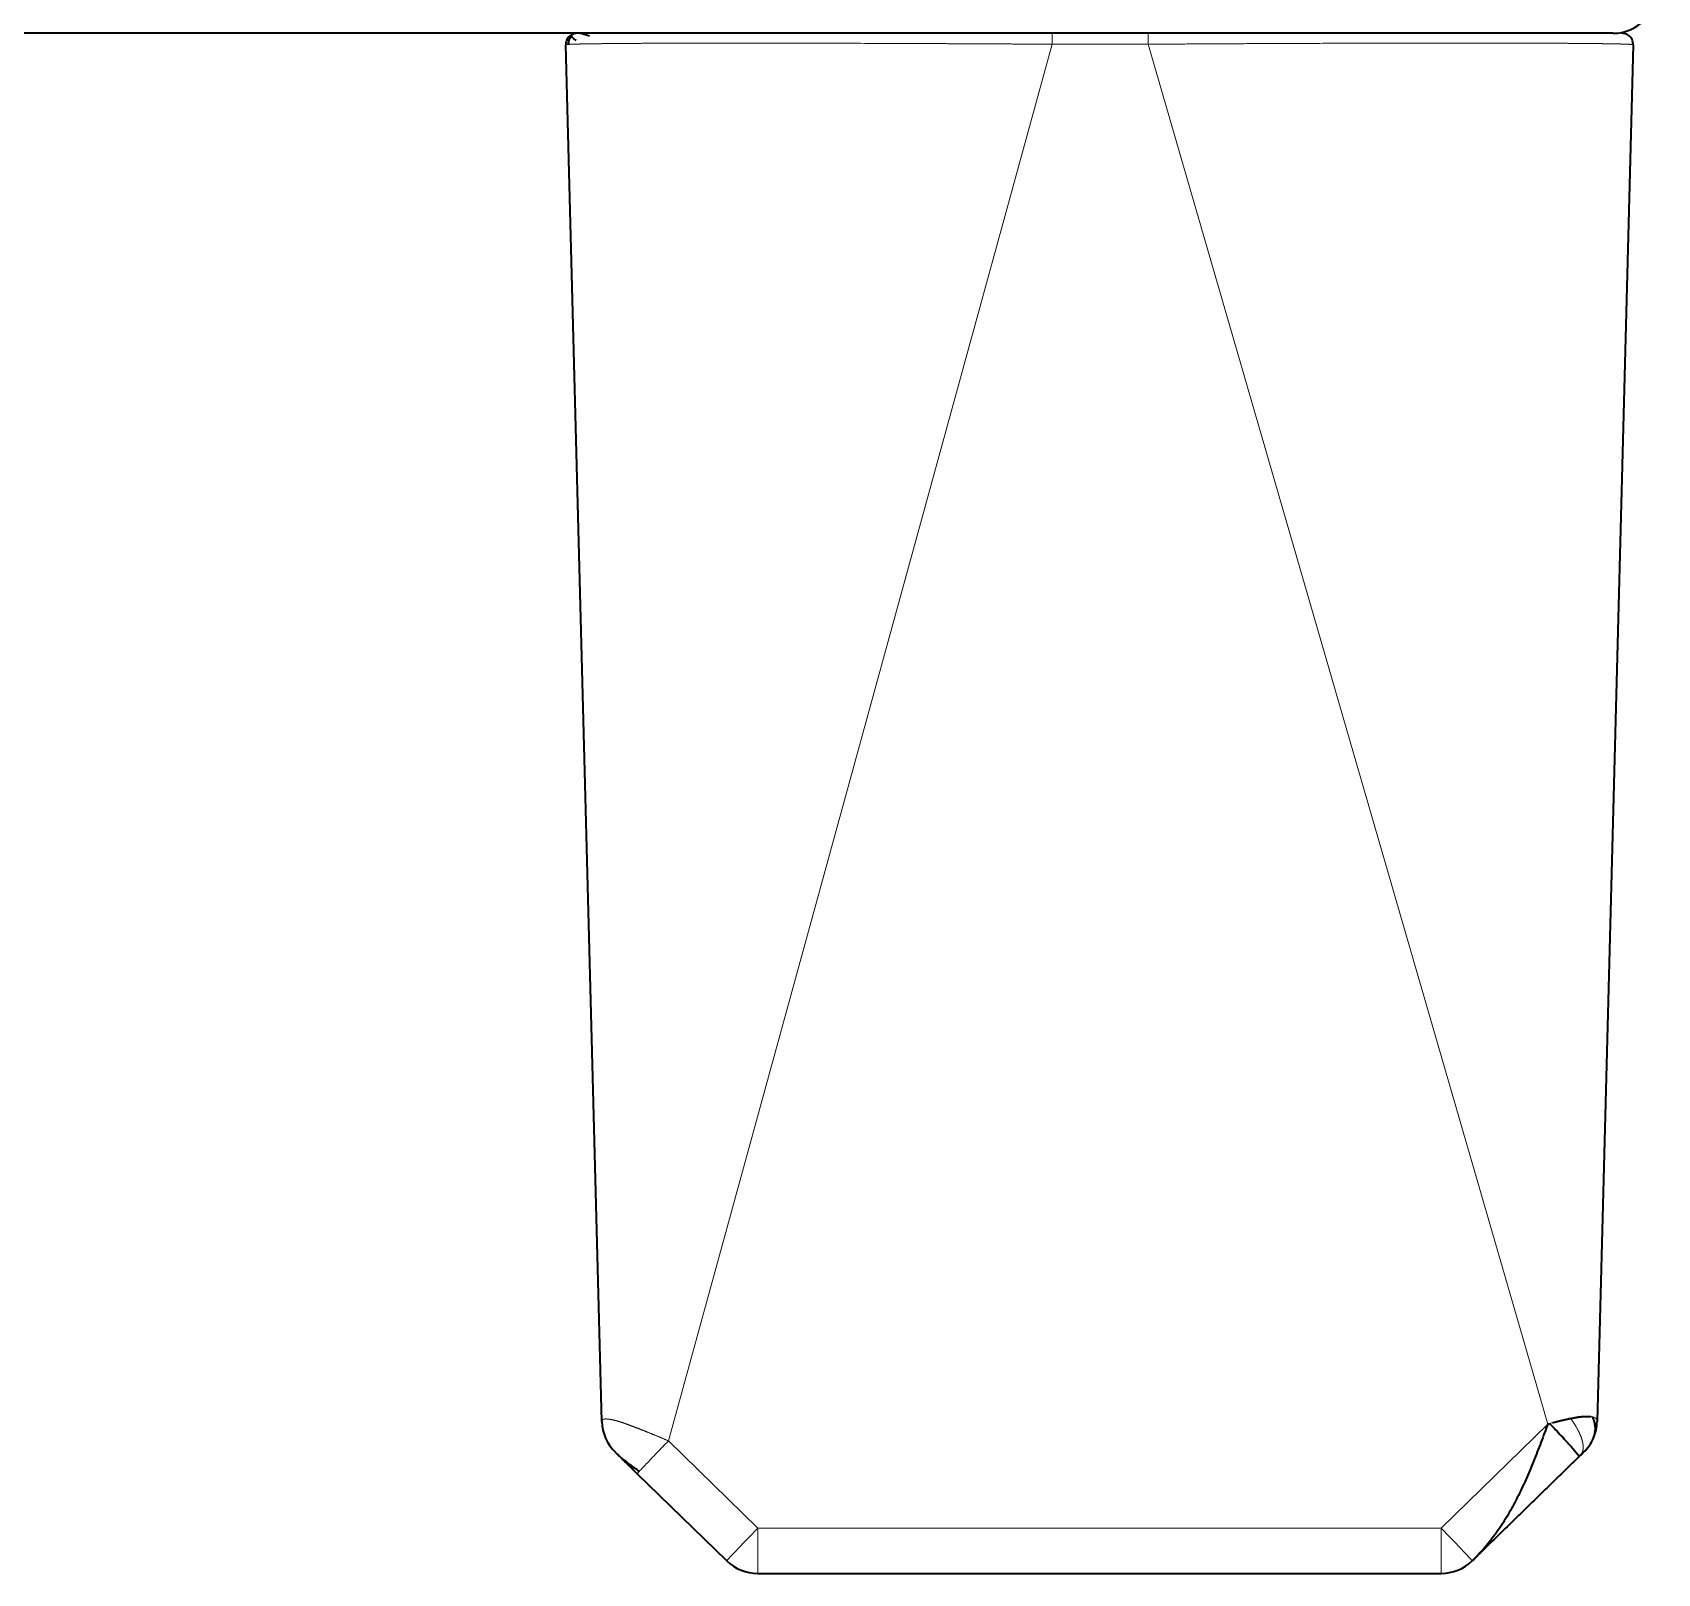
# Model space of a CAD drawing. Header units: inches. Extents: x -1096 to 3103, y -191 to 3207.
# Drawn here: x 1721.2 to 1794, y -190.7 to -121.6 of the extents above; entities that cross this region are included whole.
import ezdxf

# ---------------------------------------------------------------- set-up
doc = ezdxf.new("R2010")
doc.units = ezdxf.units.IN

msp = doc.modelspace()

# ---------------------------------------------------------------- linework, layer by layer
at = {"lineweight": 13}
for p, q in [((1791.964, -121.624), (1654.793, -121.624)), ((1766.843, -122.151), (1749.655, -184.72)), ((1766.843, -122.151), (1771.147, -122.151)), ((1789.049, -183.965), (1771.147, -122.151)), ((1791.964, -121.659), (1791.964, -121.624)), ((1784.266, -188.625), (1789.049, -183.965)), ((1753.663, -188.625), (1749.655, -184.72)), ((1753.663, -190.659), (1753.663, -188.625)), ((1753.663, -188.625), (1784.266, -188.625)), ((1784.266, -188.625), (1784.266, -190.659))]:
    msp.add_line(p, q, dxfattribs=at)
at = {"lineweight": 35}
for p, q in [((1791.964, -121.659), (1654.793, -121.659)), ((1791.964, -121.659), (1654.793, -121.659)), ((1746.671, -183.849), (1745.056, -122.173)), ((1792.872, -122.173), (1791.257, -183.849)), ((1752.267, -190.092), (1748.26, -186.188)), ((1753.663, -190.659), (1784.266, -190.659))]:
    msp.add_line(p, q, dxfattribs=at)
for centre, start, end in [((1791.964, -119.659), 270, 0), ((1791.964, -119.659), 270, 0), ((1748.671, -183.796), 181.5, 225.75), ((1753.663, -188.659), 225.75, 270), ((1784.266, -188.659), 270, 314.25002)]:
    msp.add_arc(centre, 2, start, end, dxfattribs=at)
at = {"lineweight": 13}
for centre, major_axis, start_param, end_param in [((1753.663, -188.659), (1.396, 1.433), 1.558295, 3.141593), ((1784.266, -188.659), (1.396, -1.433), 0.00002, 1.583298)]:
    msp.add_ellipse(centre, major_axis=major_axis, ratio=0.012179, start_param=start_param, end_param=end_param, dxfattribs=at)
at = {"lineweight": 35}
for points, knots in [([(1745.556, -121.659), (1745.5, -121.659), (1745.372, -121.68), (1745.189, -121.796), (1745.073, -121.983), (1745.055, -122.114), (1745.056, -122.173)], [0, 0, 0, 0, 0.236119, 0.494912, 0.753705, 1, 1, 1, 1]), ([(1745.316, -121.798), (1745.29, -121.823), (1745.245, -121.877), (1745.196, -121.969), (1745.168, -122.066), (1745.162, -122.13), (1745.162, -122.162)], [0, 0, 0, 0, 0.262567, 0.520289, 0.767104, 1, 1, 1, 1]), ([(1745.965, -121.659), (1745.965, -121.659), (1745.929, -121.659), (1745.867, -121.659), (1745.812, -121.659), (1745.789, -121.659)], [0, 0, 0, 0, 0.000188, 0.536209, 1, 1, 1, 1]), ([(1792.872, -122.173), (1792.874, -122.115), (1792.856, -121.987), (1792.746, -121.803), (1792.564, -121.682), (1792.433, -121.659), (1792.373, -121.659)], [0, 0, 0, 0, 0.240631, 0.493754, 0.746877, 1, 1, 1, 1]), ([(1789.021, -184.04), (1788.915, -184.325), (1788.809, -184.611), (1788.593, -185.178), (1788.483, -185.461), (1788.255, -186.018), (1788.138, -186.293), (1787.894, -186.834), (1787.767, -187.099), (1787.499, -187.617), (1787.36, -187.87), (1787.065, -188.36), (1786.91, -188.597), (1786.584, -189.056), (1786.413, -189.277), (1786.053, -189.701), (1785.865, -189.904), (1785.667, -190.098)], [0, 0, 0, 0, 0.125, 0.125, 0.25, 0.25, 0.375, 0.375, 0.5, 0.5, 0.625, 0.625, 0.75, 0.75, 0.875, 0.875, 1, 1, 1, 1]), ([(1789.131, -183.941), (1789.312, -184.128), (1789.581, -184.41), (1789.894, -184.748), (1790.164, -185.05), (1790.398, -185.329), (1790.454, -185.423), (1790.445, -185.432)], [0, 0, 0, 0, 0.249995, 0.375, 0.500005, 0.750049, 1, 1, 1, 1]), ([(1789.253, -183.907), (1789.26, -183.905), (1789.275, -183.901), (1789.297, -183.895), (1789.319, -183.889), (1789.341, -183.883), (1789.363, -183.877), (1789.385, -183.872), (1789.407, -183.866), (1789.429, -183.86), (1789.45, -183.855), (1789.472, -183.849), (1789.493, -183.844), (1789.515, -183.838), (1789.536, -183.833), (1789.557, -183.828), (1789.578, -183.822), (1789.599, -183.817), (1789.62, -183.812), (1789.641, -183.807), (1789.662, -183.802), (1789.682, -183.797), (1789.703, -183.792), (1789.723, -183.787), (1789.743, -183.783), (1789.764, -183.778), (1789.784, -183.773), (1789.803, -183.769), (1789.823, -183.764), (1789.843, -183.76), (1789.862, -183.755), (1789.882, -183.751), (1789.901, -183.747), (1789.92, -183.742), (1789.939, -183.738), (1789.958, -183.734), (1789.977, -183.73), (1789.995, -183.726), (1790.013, -183.722), (1790.032, -183.718), (1790.05, -183.714), (1790.062, -183.712), (1790.068, -183.711)], [0, 0, 0, 0, 0.026082, 0.052118, 0.078106, 0.104047, 0.12994, 0.155783, 0.181576, 0.207319, 0.23301, 0.25865, 0.284236, 0.309769, 0.335248, 0.360672, 0.38604, 0.411351, 0.436606, 0.461802, 0.486939, 0.512017, 0.537035, 0.561992, 0.586887, 0.61172, 0.63649, 0.661196, 0.685837, 0.710414, 0.734925, 0.759369, 0.783746, 0.808056, 0.832297, 0.856468, 0.88057, 0.904601, 0.92856, 0.952447, 0.97626, 1, 1, 1, 1]), ([(1790.068, -183.711), (1790.069, -183.711), (1790.071, -183.711), (1790.076, -183.71), (1790.081, -183.71), (1790.089, -183.71), (1790.097, -183.709), (1790.105, -183.708), (1790.11, -183.708), (1790.112, -183.708)], [0, 0, 0, 0, 0.064425, 0.161711, 0.291914, 0.455076, 0.651232, 0.858951, 1, 1, 1, 1]), ([(1790.112, -183.708), (1790.118, -183.706), (1790.13, -183.703), (1790.149, -183.699), (1790.167, -183.695), (1790.185, -183.692), (1790.203, -183.688), (1790.221, -183.684), (1790.238, -183.681), (1790.256, -183.677), (1790.274, -183.674), (1790.291, -183.671), (1790.309, -183.668), (1790.326, -183.665), (1790.343, -183.662), (1790.36, -183.659), (1790.377, -183.656), (1790.394, -183.653), (1790.411, -183.651), (1790.428, -183.648), (1790.445, -183.646), (1790.461, -183.644), (1790.477, -183.642), (1790.494, -183.64), (1790.51, -183.638), (1790.526, -183.636), (1790.542, -183.634), (1790.558, -183.632), (1790.573, -183.631), (1790.589, -183.629), (1790.604, -183.628), (1790.619, -183.627), (1790.634, -183.626), (1790.649, -183.624), (1790.664, -183.623), (1790.679, -183.623), (1790.693, -183.622), (1790.708, -183.621), (1790.722, -183.62), (1790.736, -183.62), (1790.75, -183.62), (1790.763, -183.619), (1790.777, -183.619), (1790.79, -183.619), (1790.804, -183.619), (1790.817, -183.619), (1790.83, -183.619), (1790.842, -183.619), (1790.855, -183.62), (1790.867, -183.62), (1790.88, -183.621), (1790.892, -183.621), (1790.904, -183.622), (1790.915, -183.623), (1790.927, -183.624), (1790.938, -183.625), (1790.95, -183.626), (1790.961, -183.627), (1790.971, -183.629), (1790.978, -183.629), (1790.982, -183.63)], [0, 0, 0, 0, 0.01702, 0.034057, 0.05111, 0.06818, 0.085265, 0.102366, 0.119481, 0.13661, 0.153753, 0.17091, 0.188079, 0.20526, 0.222453, 0.239657, 0.256872, 0.274097, 0.291332, 0.308576, 0.325829, 0.34309, 0.360358, 0.377634, 0.394916, 0.412205, 0.429499, 0.446798, 0.464102, 0.48141, 0.498722, 0.516037, 0.533354, 0.550674, 0.567996, 0.585319, 0.602643, 0.619966, 0.63729, 0.654612, 0.671933, 0.689251, 0.706568, 0.723881, 0.74119, 0.758495, 0.775795, 0.79309, 0.810378, 0.82766, 0.844936, 0.862203, 0.879462, 0.896712, 0.913953, 0.931185, 0.948405, 0.965615, 0.982814, 1, 1, 1, 1]), ([(1790.654, -185.229), (1790.838, -185.049), (1791.136, -184.618), (1791.251, -184.106), (1791.257, -183.849)], [0, 0, 0, 0, 0.5, 1, 1, 1, 1]), ([(1748.26, -186.188), (1748.199, -186.128), (1748.107, -186.04), (1747.99, -185.925), (1747.905, -185.843), (1747.823, -185.763), (1747.719, -185.661), (1747.598, -185.544), (1747.472, -185.42), (1747.369, -185.32), (1747.295, -185.248), (1747.275, -185.229), (1747.275, -185.229)], [0, 0, 0, 0, 0.125, 0.1875, 0.25, 0.3125, 0.375, 0.5, 0.625, 0.75, 0.875, 1, 1, 1, 1]), ([(1747.381, -185.332), (1747.403, -185.354), (1747.47, -185.416), (1747.646, -185.566), (1747.925, -185.78), (1748.187, -185.968), (1748.351, -186.082)], [0, 0, 0, 0, 0.204935, 0.430755, 0.685988, 1, 1, 1, 1]), ([(1790.445, -185.432), (1790.448, -185.43), (1790.45, -185.427), (1790.455, -185.422), (1790.457, -185.42), (1790.465, -185.413), (1790.47, -185.408), (1790.484, -185.394), (1790.493, -185.385), (1790.502, -185.376)], [0, 0, 0, 0, 0.125, 0.125, 0.25, 0.25, 0.5, 0.5, 1, 1, 1, 1]), ([(1790.502, -185.376), (1790.52, -185.359), (1790.538, -185.342), (1790.57, -185.31), (1790.585, -185.296), (1790.605, -185.276), (1790.612, -185.27), (1790.624, -185.258), (1790.629, -185.253), (1790.639, -185.243), (1790.644, -185.239), (1790.649, -185.233), (1790.65, -185.232), (1790.652, -185.23), (1790.653, -185.23), (1790.653, -185.229), (1790.654, -185.229), (1790.654, -185.229)], [0, 0, 0, 0, 0.251095, 0.251095, 0.502189, 0.502189, 0.627737, 0.627737, 0.753284, 0.753284, 0.878831, 0.878831, 0.941605, 0.941605, 0.972992, 0.972992, 1, 1, 1, 1])]:
    msp.add_open_spline(points, degree=3, knots=knots, dxfattribs=at)
at = {"lineweight": 13}
for points, knots in [([(1766.843, -122.151), (1766.82, -122.151), (1766.774, -122.15), (1766.703, -122.15), (1766.628, -122.149), (1766.549, -122.149), (1766.466, -122.148), (1766.378, -122.148), (1766.287, -122.147), (1766.192, -122.146), (1766.092, -122.146), (1765.989, -122.145), (1765.881, -122.144), (1765.77, -122.144), (1765.654, -122.143), (1765.535, -122.142), (1765.411, -122.141), (1765.284, -122.141), (1765.152, -122.14), (1765.016, -122.139), (1764.877, -122.138), (1764.733, -122.137), (1764.586, -122.136), (1764.435, -122.136), (1764.279, -122.135), (1764.12, -122.134), (1763.957, -122.133), (1763.79, -122.132), (1763.619, -122.131), (1763.444, -122.13), (1763.266, -122.129), (1763.084, -122.128), (1762.898, -122.127), (1762.708, -122.126), (1762.514, -122.126), (1762.317, -122.125), (1762.117, -122.124), (1761.913, -122.123), (1761.705, -122.122), (1761.494, -122.121), (1761.279, -122.12), (1761.061, -122.119), (1760.839, -122.118), (1760.615, -122.117), (1760.387, -122.116), (1760.156, -122.116), (1759.922, -122.115), (1759.685, -122.114), (1759.445, -122.113), (1759.202, -122.112), (1758.957, -122.111), (1758.709, -122.111), (1758.012, -122.108), (1756.922, -122.105), (1755.522, -122.103), (1754.28, -122.101), (1753.188, -122.1), (1752.238, -122.1), (1751.622, -122.1), (1751.274, -122.1), (1751.151, -122.101), (1751.029, -122.101), (1750.908, -122.101), (1750.789, -122.101), (1750.67, -122.101), (1750.553, -122.102), (1750.438, -122.102), (1750.323, -122.102), (1750.21, -122.102), (1750.098, -122.103), (1749.988, -122.103), (1749.879, -122.103), (1749.771, -122.104), (1749.664, -122.104), (1749.558, -122.104), (1749.454, -122.105), (1749.351, -122.105), (1749.25, -122.106), (1749.149, -122.106), (1749.05, -122.106), (1748.953, -122.107), (1748.856, -122.107), (1748.761, -122.108), (1748.667, -122.108), (1748.574, -122.109), (1748.483, -122.109), (1748.393, -122.11), (1748.304, -122.11), (1748.216, -122.111), (1748.13, -122.111), (1748.045, -122.112), (1747.961, -122.112), (1747.879, -122.113), (1747.798, -122.114), (1747.718, -122.114), (1747.639, -122.115), (1747.562, -122.115), (1747.486, -122.116), (1747.411, -122.117), (1747.337, -122.117), (1747.265, -122.118), (1747.193, -122.119), (1747.124, -122.119), (1747.055, -122.12), (1746.988, -122.12), (1746.921, -122.121), (1746.857, -122.122), (1746.793, -122.123), (1746.731, -122.123), (1746.669, -122.124), (1746.609, -122.125), (1746.551, -122.125), (1746.493, -122.126), (1746.437, -122.127), (1746.382, -122.128), (1746.328, -122.128), (1746.276, -122.129), (1746.224, -122.13), (1746.174, -122.13), (1746.125, -122.131), (1746.077, -122.132), (1746.03, -122.133), (1745.985, -122.134), (1745.941, -122.134), (1745.897, -122.135), (1745.855, -122.136), (1745.814, -122.137), (1745.775, -122.138), (1745.736, -122.138), (1745.699, -122.139), (1745.662, -122.14), (1745.627, -122.141), (1745.593, -122.142), (1745.56, -122.143), (1745.528, -122.143), (1745.497, -122.144), (1745.467, -122.145), (1745.439, -122.146), (1745.411, -122.147), (1745.385, -122.148), (1745.359, -122.149), (1745.335, -122.149), (1745.312, -122.15), (1745.29, -122.151), (1745.268, -122.152), (1745.248, -122.153), (1745.229, -122.154), (1745.211, -122.155), (1745.194, -122.156), (1745.178, -122.157), (1745.163, -122.158), (1745.149, -122.159), (1745.136, -122.16), (1745.124, -122.161), (1745.113, -122.162), (1745.103, -122.162), (1745.094, -122.163), (1745.086, -122.164), (1745.079, -122.165), (1745.073, -122.166), (1745.068, -122.167), (1745.064, -122.168), (1745.06, -122.169), (1745.058, -122.17), (1745.057, -122.171), (1745.056, -122.172), (1745.056, -122.173)], [0, 0, 0, 0, 0.001947, 0.004012, 0.006194, 0.008495, 0.010912, 0.013448, 0.016101, 0.018872, 0.021761, 0.024767, 0.027892, 0.031134, 0.034495, 0.037973, 0.04157, 0.045284, 0.049117, 0.053068, 0.057137, 0.061325, 0.06563, 0.070055, 0.074597, 0.079258, 0.084038, 0.088937, 0.093954, 0.09909, 0.104344, 0.109718, 0.11521, 0.120822, 0.126553, 0.132402, 0.138371, 0.14446, 0.150667, 0.156994, 0.163441, 0.170007, 0.176693, 0.183499, 0.190424, 0.197469, 0.204635, 0.21192, 0.219326, 0.226852, 0.234498, 0.242265, 0.250153, 0.300316, 0.347092, 0.39046, 0.430396, 0.466883, 0.499905, 0.505094, 0.510274, 0.515445, 0.520607, 0.525759, 0.530901, 0.536035, 0.541159, 0.546274, 0.551379, 0.556475, 0.561562, 0.566639, 0.571707, 0.576765, 0.581814, 0.586854, 0.591884, 0.596904, 0.601915, 0.606916, 0.611908, 0.616891, 0.621863, 0.626826, 0.63178, 0.636723, 0.641657, 0.646582, 0.651496, 0.656401, 0.661297, 0.666182, 0.671058, 0.675924, 0.68078, 0.685626, 0.690463, 0.695289, 0.700106, 0.704913, 0.70971, 0.714497, 0.719275, 0.724042, 0.7288, 0.733547, 0.738285, 0.743013, 0.747731, 0.752439, 0.757137, 0.761825, 0.766503, 0.771171, 0.77583, 0.780478, 0.785117, 0.789745, 0.794364, 0.798972, 0.803571, 0.80816, 0.812738, 0.817307, 0.821866, 0.826414, 0.830953, 0.835481, 0.84, 0.844508, 0.849007, 0.853495, 0.857973, 0.862441, 0.866899, 0.871346, 0.875784, 0.880211, 0.884628, 0.889035, 0.893432, 0.897818, 0.902195, 0.906561, 0.910916, 0.915262, 0.919597, 0.923922, 0.928236, 0.932541, 0.936835, 0.941118, 0.945391, 0.949654, 0.953907, 0.958149, 0.962381, 0.966602, 0.970813, 0.975014, 0.979204, 0.983384, 0.987554, 0.991713, 0.995862, 1, 1, 1, 1]), ([(1766.843, -122.151), (1766.843, -122.093), (1766.843, -121.966), (1766.843, -121.789), (1766.843, -121.679), (1766.843, -121.659), (1766.843, -121.659)], [0, 0, 0, 0, 0.246295, 0.505088, 0.763882, 1, 1, 1, 1]), ([(1771.147, -121.659), (1771.147, -121.659), (1771.147, -121.681), (1771.147, -121.796), (1771.147, -121.971), (1771.147, -122.094), (1771.147, -122.151)], [0, 0, 0, 0, 0.253123, 0.506246, 0.759369, 1, 1, 1, 1]), ([(1792.872, -122.173), (1792.872, -122.172), (1792.872, -122.172), (1792.872, -122.171), (1792.871, -122.171), (1792.87, -122.17), (1792.869, -122.17), (1792.868, -122.169), (1792.866, -122.168), (1792.864, -122.168), (1792.862, -122.167), (1792.859, -122.167), (1792.856, -122.166), (1792.853, -122.166), (1792.85, -122.165), (1792.846, -122.165), (1792.842, -122.164), (1792.838, -122.163), (1792.833, -122.163), (1792.828, -122.162), (1792.823, -122.162), (1792.818, -122.161), (1792.812, -122.161), (1792.806, -122.16), (1792.8, -122.16), (1792.794, -122.159), (1792.787, -122.159), (1792.78, -122.158), (1792.773, -122.157), (1792.765, -122.157), (1792.757, -122.156), (1792.749, -122.156), (1792.74, -122.155), (1792.731, -122.155), (1792.722, -122.154), (1792.713, -122.154), (1792.703, -122.153), (1792.693, -122.153), (1792.683, -122.152), (1792.672, -122.152), (1792.661, -122.151), (1792.65, -122.151), (1792.639, -122.15), (1792.627, -122.15), (1792.615, -122.149), (1792.603, -122.149), (1792.59, -122.148), (1792.577, -122.148), (1792.564, -122.147), (1792.55, -122.147), (1792.536, -122.146), (1792.522, -122.146), (1792.507, -122.145), (1792.493, -122.145), (1792.478, -122.144), (1792.462, -122.144), (1792.446, -122.143), (1792.43, -122.143), (1792.414, -122.142), (1792.397, -122.142), (1792.38, -122.141), (1792.363, -122.141), (1792.345, -122.14), (1792.327, -122.14), (1792.309, -122.139), (1792.291, -122.139), (1792.272, -122.138), (1792.252, -122.138), (1792.233, -122.138), (1792.213, -122.137), (1792.193, -122.137), (1792.172, -122.136), (1792.152, -122.136), (1792.13, -122.135), (1792.109, -122.135), (1792.087, -122.134), (1792.065, -122.134), (1792.043, -122.133), (1792.02, -122.133), (1791.997, -122.133), (1791.973, -122.132), (1791.949, -122.132), (1791.925, -122.131), (1791.901, -122.131), (1791.876, -122.13), (1791.851, -122.13), (1791.826, -122.129), (1791.8, -122.129), (1791.774, -122.129), (1791.747, -122.128), (1791.721, -122.128), (1791.694, -122.127), (1791.666, -122.127), (1791.638, -122.126), (1791.61, -122.126), (1791.582, -122.126), (1791.553, -122.125), (1791.524, -122.125), (1791.494, -122.124), (1791.464, -122.124), (1791.434, -122.124), (1791.404, -122.123), (1791.373, -122.123), (1791.342, -122.122), (1791.31, -122.122), (1791.278, -122.122), (1791.246, -122.121), (1791.213, -122.121), (1791.18, -122.12), (1791.147, -122.12), (1791.113, -122.12), (1791.079, -122.119), (1791.045, -122.119), (1791.01, -122.119), (1790.975, -122.118), (1790.94, -122.118), (1790.904, -122.117), (1790.868, -122.117), (1790.831, -122.117), (1790.795, -122.116), (1790.757, -122.116), (1790.72, -122.116), (1790.682, -122.115), (1790.644, -122.115), (1790.605, -122.115), (1790.566, -122.114), (1790.527, -122.114), (1790.487, -122.114), (1790.447, -122.113), (1790.407, -122.113), (1790.366, -122.113), (1790.325, -122.112), (1790.283, -122.112), (1790.242, -122.112), (1790.199, -122.111), (1790.157, -122.111), (1790.114, -122.111), (1790.071, -122.11), (1790.027, -122.11), (1789.983, -122.11), (1789.939, -122.109), (1789.894, -122.109), (1789.849, -122.109), (1789.804, -122.108), (1789.758, -122.108), (1789.712, -122.108), (1789.666, -122.108), (1789.619, -122.107), (1789.572, -122.107), (1789.524, -122.107), (1789.476, -122.106), (1789.428, -122.106), (1789.38, -122.106), (1789.331, -122.106), (1789.281, -122.105), (1789.232, -122.105), (1789.182, -122.105), (1789.131, -122.105), (1789.08, -122.104), (1789.029, -122.104), (1788.978, -122.104), (1788.926, -122.104), (1788.874, -122.103), (1788.821, -122.103), (1788.768, -122.103), (1788.715, -122.103), (1788.662, -122.102), (1788.608, -122.102), (1788.553, -122.102), (1788.499, -122.102), (1788.444, -122.102), (1788.388, -122.101), (1788.332, -122.101), (1788.276, -122.101), (1788.22, -122.101), (1788.163, -122.101), (1788.106, -122.1), (1788.048, -122.1), (1787.99, -122.1), (1787.932, -122.1), (1787.873, -122.1), (1787.814, -122.099), (1787.755, -122.099), (1787.695, -122.099), (1787.635, -122.099), (1787.575, -122.099), (1787.514, -122.099), (1787.453, -122.099), (1787.391, -122.098), (1787.33, -122.098), (1787.267, -122.098), (1787.205, -122.098), (1787.142, -122.098), (1787.079, -122.098), (1787.015, -122.098), (1786.951, -122.098), (1786.887, -122.098), (1786.822, -122.098), (1786.757, -122.097), (1786.691, -122.097), (1786.626, -122.097), (1786.251, -122.097), (1785.507, -122.097), (1784.3, -122.097), (1782.902, -122.099), (1781.303, -122.102), (1779.962, -122.106), (1778.983, -122.109), (1778.447, -122.111), (1777.925, -122.113), (1777.418, -122.115), (1776.927, -122.117), (1776.453, -122.119), (1775.996, -122.122), (1775.557, -122.124), (1775.135, -122.126), (1774.733, -122.128), (1774.349, -122.13), (1773.984, -122.132), (1773.639, -122.134), (1773.313, -122.136), (1773.007, -122.138), (1772.721, -122.14), (1772.455, -122.142), (1772.209, -122.143), (1771.983, -122.145), (1771.777, -122.146), (1771.591, -122.148), (1771.425, -122.149), (1771.279, -122.15), (1771.189, -122.15), (1771.147, -122.151)], [0, 0, 0, 0, 0.002227, 0.004456, 0.006689, 0.008924, 0.011162, 0.013403, 0.015646, 0.017893, 0.020142, 0.022394, 0.024649, 0.026907, 0.029168, 0.031431, 0.033697, 0.035966, 0.038238, 0.040513, 0.04279, 0.04507, 0.047353, 0.049639, 0.051928, 0.054219, 0.056513, 0.058811, 0.06111, 0.063413, 0.065719, 0.068027, 0.070338, 0.072652, 0.074968, 0.077288, 0.07961, 0.081935, 0.084263, 0.086593, 0.088927, 0.091263, 0.093602, 0.095943, 0.098288, 0.100635, 0.102985, 0.105338, 0.107693, 0.110052, 0.112413, 0.114777, 0.117143, 0.119513, 0.121885, 0.12426, 0.126637, 0.129018, 0.131401, 0.133786, 0.136175, 0.138566, 0.140961, 0.143357, 0.145757, 0.148159, 0.150564, 0.152972, 0.155382, 0.157796, 0.160212, 0.16263, 0.165052, 0.167476, 0.169902, 0.172332, 0.174764, 0.177199, 0.179637, 0.182077, 0.18452, 0.186966, 0.189414, 0.191866, 0.194319, 0.196776, 0.199235, 0.201697, 0.204162, 0.206629, 0.209099, 0.211572, 0.214047, 0.216525, 0.219006, 0.221489, 0.223976, 0.226464, 0.228956, 0.23145, 0.233947, 0.236446, 0.238948, 0.241453, 0.243961, 0.246471, 0.248984, 0.251499, 0.254018, 0.256539, 0.259062, 0.261588, 0.264117, 0.266649, 0.269183, 0.27172, 0.27426, 0.276802, 0.279347, 0.281894, 0.284445, 0.286998, 0.289553, 0.292112, 0.294672, 0.297236, 0.299802, 0.302371, 0.304943, 0.307517, 0.310094, 0.312673, 0.315255, 0.31784, 0.320428, 0.323018, 0.32561, 0.328206, 0.330804, 0.333404, 0.336008, 0.338613, 0.341222, 0.343833, 0.346447, 0.349063, 0.351682, 0.354304, 0.356928, 0.359555, 0.362184, 0.364816, 0.367451, 0.370088, 0.372728, 0.37537, 0.378015, 0.380663, 0.383313, 0.385965, 0.388621, 0.391279, 0.393939, 0.396602, 0.399268, 0.401936, 0.404606, 0.40728, 0.409955, 0.412634, 0.415315, 0.417998, 0.420684, 0.423373, 0.426064, 0.428757, 0.431453, 0.434152, 0.436853, 0.439557, 0.442263, 0.444972, 0.447683, 0.450397, 0.453113, 0.455832, 0.458553, 0.461277, 0.464004, 0.466732, 0.469464, 0.472198, 0.474934, 0.477673, 0.480414, 0.483158, 0.485904, 0.488653, 0.491404, 0.494158, 0.496914, 0.499673, 0.54109, 0.586791, 0.636749, 0.690931, 0.749301, 0.766598, 0.783292, 0.799385, 0.814878, 0.829772, 0.844068, 0.857767, 0.870869, 0.883377, 0.895289, 0.906608, 0.917334, 0.927468, 0.937009, 0.94596, 0.95432, 0.96209, 0.96927, 0.975862, 0.981865, 0.98728, 0.992108, 0.996347, 1, 1, 1, 1]), ([(1746.671, -183.849), (1746.671, -183.847), (1746.671, -183.844), (1746.671, -183.839), (1746.672, -183.834), (1746.672, -183.83), (1746.673, -183.825), (1746.674, -183.821), (1746.675, -183.816), (1746.676, -183.812), (1746.678, -183.808), (1746.679, -183.804), (1746.681, -183.801), (1746.683, -183.797), (1746.685, -183.793), (1746.688, -183.79), (1746.69, -183.786), (1746.693, -183.783), (1746.696, -183.78), (1746.699, -183.777), (1746.703, -183.774), (1746.706, -183.771), (1746.71, -183.768), (1746.714, -183.766), (1746.718, -183.763), (1746.722, -183.761), (1746.727, -183.759), (1746.731, -183.757), (1746.736, -183.754), (1746.741, -183.753), (1746.747, -183.751), (1746.752, -183.749), (1746.758, -183.747), (1746.764, -183.746), (1746.77, -183.745), (1746.776, -183.743), (1746.783, -183.742), (1746.789, -183.741), (1746.796, -183.74), (1746.803, -183.739), (1746.811, -183.739), (1746.818, -183.738), (1746.826, -183.737), (1746.834, -183.737), (1746.842, -183.737), (1746.85, -183.737), (1746.858, -183.737), (1746.867, -183.737), (1746.876, -183.737), (1746.885, -183.737), (1746.894, -183.738), (1746.904, -183.738), (1746.914, -183.739), (1746.923, -183.739), (1746.934, -183.74), (1746.944, -183.741), (1746.954, -183.742), (1746.965, -183.744), (1746.976, -183.745), (1746.987, -183.746), (1746.998, -183.748), (1747.01, -183.749), (1747.021, -183.751), (1747.033, -183.753), (1747.045, -183.755), (1747.058, -183.757), (1747.07, -183.759), (1747.083, -183.762), (1747.095, -183.764), (1747.109, -183.767), (1747.122, -183.769), (1747.135, -183.772), (1747.149, -183.775), (1747.162, -183.778), (1747.176, -183.781), (1747.191, -183.784), (1747.205, -183.788), (1747.219, -183.791), (1747.234, -183.795), (1747.249, -183.798), (1747.264, -183.802), (1747.279, -183.806), (1747.295, -183.81), (1747.31, -183.814), (1747.326, -183.818), (1747.342, -183.823), (1747.358, -183.827), (1747.374, -183.832), (1747.391, -183.836), (1747.407, -183.841), (1747.424, -183.846), (1747.441, -183.851), (1747.458, -183.856), (1747.475, -183.862), (1747.493, -183.867), (1747.51, -183.873), (1747.528, -183.878), (1747.545, -183.884), (1747.562, -183.889), (1747.579, -183.895), (1747.596, -183.901), (1747.614, -183.907), (1747.632, -183.913), (1747.651, -183.919), (1747.67, -183.926), (1747.689, -183.933), (1747.709, -183.94), (1747.73, -183.947), (1747.751, -183.955), (1747.772, -183.962), (1747.794, -183.97), (1747.817, -183.979), (1747.84, -183.987), (1747.863, -183.996), (1747.887, -184.005), (1747.911, -184.014), (1747.936, -184.023), (1747.962, -184.033), (1747.988, -184.042), (1748.014, -184.052), (1748.041, -184.063), (1748.069, -184.073), (1748.097, -184.084), (1748.125, -184.095), (1748.154, -184.106), (1748.184, -184.117), (1748.214, -184.129), (1748.245, -184.14), (1748.276, -184.153), (1748.307, -184.165), (1748.34, -184.177), (1748.372, -184.19), (1748.406, -184.203), (1748.439, -184.216), (1748.473, -184.23), (1748.508, -184.243), (1748.543, -184.257), (1748.579, -184.271), (1748.615, -184.285), (1748.652, -184.3), (1748.689, -184.315), (1748.727, -184.33), (1748.765, -184.345), (1748.804, -184.361), (1748.843, -184.376), (1748.882, -184.392), (1748.922, -184.408), (1748.963, -184.425), (1749.003, -184.442), (1749.045, -184.458), (1749.086, -184.476), (1749.128, -184.493), (1749.17, -184.511), (1749.213, -184.528), (1749.256, -184.547), (1749.299, -184.565), (1749.343, -184.583), (1749.387, -184.602), (1749.431, -184.621), (1749.476, -184.641), (1749.52, -184.66), (1749.565, -184.68), (1749.61, -184.7), (1749.64, -184.714), (1749.655, -184.72)], [0, 0, 0, 0, 0.004589, 0.009191, 0.013806, 0.018433, 0.023072, 0.027725, 0.032389, 0.037066, 0.041756, 0.046459, 0.051174, 0.055901, 0.060641, 0.065394, 0.070159, 0.074936, 0.079726, 0.084528, 0.089343, 0.09417, 0.099009, 0.103861, 0.108724, 0.1136, 0.118488, 0.123388, 0.1283, 0.133224, 0.13816, 0.143107, 0.148066, 0.153037, 0.15802, 0.163014, 0.168019, 0.173036, 0.178064, 0.183103, 0.188153, 0.193214, 0.198287, 0.20337, 0.208464, 0.213568, 0.218683, 0.223809, 0.228945, 0.234092, 0.239248, 0.244415, 0.249592, 0.254779, 0.259976, 0.265182, 0.270398, 0.275624, 0.280859, 0.286104, 0.291358, 0.296621, 0.301893, 0.307174, 0.312464, 0.317762, 0.323069, 0.328385, 0.333709, 0.339041, 0.344381, 0.349729, 0.355085, 0.360448, 0.365819, 0.371198, 0.376583, 0.381976, 0.387376, 0.392783, 0.398196, 0.403616, 0.409043, 0.414476, 0.419915, 0.42536, 0.430811, 0.436267, 0.44173, 0.447197, 0.452671, 0.458149, 0.463632, 0.46912, 0.474613, 0.480111, 0.485613, 0.49112, 0.496123, 0.501223, 0.506422, 0.511718, 0.517112, 0.522601, 0.528186, 0.533867, 0.539642, 0.545511, 0.551473, 0.557529, 0.563676, 0.569916, 0.576245, 0.582666, 0.589175, 0.595773, 0.602459, 0.609232, 0.616092, 0.623037, 0.630068, 0.637182, 0.644379, 0.651659, 0.65902, 0.666461, 0.673983, 0.681583, 0.689261, 0.697016, 0.704848, 0.712754, 0.720735, 0.728789, 0.736916, 0.745114, 0.753382, 0.761721, 0.770128, 0.778603, 0.787145, 0.795753, 0.804426, 0.813164, 0.821965, 0.830828, 0.839754, 0.848739, 0.857784, 0.866888, 0.87605, 0.885269, 0.894543, 0.903873, 0.913257, 0.922693, 0.932183, 0.941723, 0.951314, 0.960955, 0.970644, 0.980382, 0.990168, 1, 1, 1, 1]), ([(1790.068, -183.711), (1790.072, -183.716), (1790.081, -183.728), (1790.094, -183.745), (1790.108, -183.764), (1790.122, -183.783), (1790.137, -183.803), (1790.152, -183.824), (1790.167, -183.846), (1790.182, -183.868), (1790.198, -183.892), (1790.214, -183.916), (1790.231, -183.942), (1790.259, -183.986), (1790.295, -184.045), (1790.334, -184.113), (1790.362, -184.164), (1790.381, -184.199), (1790.394, -184.223), (1790.404, -184.241), (1790.413, -184.258), (1790.422, -184.276), (1790.431, -184.293), (1790.439, -184.31), (1790.448, -184.328), (1790.456, -184.345), (1790.464, -184.362), (1790.472, -184.379), (1790.48, -184.396), (1790.488, -184.413), (1790.495, -184.43), (1790.502, -184.447), (1790.509, -184.463), (1790.516, -184.48), (1790.523, -184.497), (1790.529, -184.513), (1790.536, -184.529), (1790.542, -184.546), (1790.548, -184.562), (1790.553, -184.578), (1790.559, -184.594), (1790.564, -184.61), (1790.569, -184.626), (1790.574, -184.642), (1790.579, -184.658), (1790.583, -184.673), (1790.588, -184.689), (1790.591, -184.699), (1790.592, -184.704), (1790.592, -184.705), (1790.593, -184.706), (1790.593, -184.708), (1790.594, -184.71), (1790.594, -184.713), (1790.595, -184.716), (1790.596, -184.719), (1790.597, -184.724), (1790.598, -184.728), (1790.599, -184.733), (1790.601, -184.738), (1790.602, -184.744), (1790.604, -184.751), (1790.605, -184.758), (1790.607, -184.765), (1790.608, -184.772), (1790.61, -184.781), (1790.612, -184.789), (1790.614, -184.798), (1790.616, -184.808), (1790.617, -184.817), (1790.619, -184.828), (1790.621, -184.838), (1790.623, -184.849), (1790.624, -184.861), (1790.626, -184.872), (1790.627, -184.884), (1790.629, -184.897), (1790.63, -184.91), (1790.631, -184.923), (1790.632, -184.936), (1790.633, -184.95), (1790.634, -184.964), (1790.634, -184.978), (1790.635, -184.993), (1790.635, -185.007), (1790.634, -185.022), (1790.634, -185.037), (1790.633, -185.053), (1790.632, -185.068), (1790.63, -185.084), (1790.629, -185.1), (1790.626, -185.116), (1790.624, -185.132), (1790.62, -185.148), (1790.617, -185.164), (1790.613, -185.18), (1790.608, -185.196), (1790.603, -185.212), (1790.597, -185.228), (1790.591, -185.244), (1790.584, -185.26), (1790.576, -185.275), (1790.568, -185.291), (1790.559, -185.306), (1790.549, -185.321), (1790.539, -185.335), (1790.527, -185.349), (1790.515, -185.363), (1790.507, -185.372), (1790.502, -185.376)], [0, 0, 0, 0, 0.008235, 0.016857, 0.025868, 0.035267, 0.045054, 0.055232, 0.065799, 0.076757, 0.088107, 0.099848, 0.111982, 0.124509, 0.164625, 0.197133, 0.222012, 0.239248, 0.248833, 0.25753, 0.266223, 0.274911, 0.283595, 0.292275, 0.30095, 0.309621, 0.318287, 0.326949, 0.335606, 0.344258, 0.352906, 0.361549, 0.370188, 0.378822, 0.387451, 0.396076, 0.404696, 0.413311, 0.421922, 0.430528, 0.43913, 0.447727, 0.45632, 0.464909, 0.473493, 0.482074, 0.49065, 0.499223, 0.499358, 0.499762, 0.500435, 0.501377, 0.502588, 0.504067, 0.505815, 0.507832, 0.510118, 0.512673, 0.515496, 0.518588, 0.52195, 0.525579, 0.529478, 0.533646, 0.538083, 0.542788, 0.547763, 0.553006, 0.558519, 0.564301, 0.570352, 0.576672, 0.583261, 0.59012, 0.597249, 0.604646, 0.612314, 0.620251, 0.628457, 0.636934, 0.64568, 0.654696, 0.663982, 0.673538, 0.683363, 0.693459, 0.703825, 0.71446, 0.725366, 0.736541, 0.747986, 0.759701, 0.771685, 0.783939, 0.796461, 0.809253, 0.822315, 0.835644, 0.849243, 0.86311, 0.877246, 0.89165, 0.906322, 0.921263, 0.936472, 0.95195, 0.967697, 0.983713, 1, 1, 1, 1]), ([(1790.982, -183.63), (1790.986, -183.631), (1790.993, -183.632), (1791.003, -183.634), (1791.013, -183.636), (1791.023, -183.638), (1791.032, -183.64), (1791.042, -183.642), (1791.051, -183.644), (1791.06, -183.647), (1791.069, -183.649), (1791.078, -183.652), (1791.086, -183.655), (1791.095, -183.657), (1791.103, -183.66), (1791.111, -183.663), (1791.118, -183.666), (1791.126, -183.669), (1791.133, -183.673), (1791.14, -183.676), (1791.147, -183.679), (1791.153, -183.683), (1791.16, -183.687), (1791.166, -183.69), (1791.172, -183.694), (1791.178, -183.698), (1791.183, -183.702), (1791.189, -183.706), (1791.194, -183.71), (1791.199, -183.714), (1791.204, -183.719), (1791.208, -183.723), (1791.213, -183.727), (1791.217, -183.732), (1791.221, -183.737), (1791.225, -183.741), (1791.228, -183.746), (1791.231, -183.751), (1791.235, -183.756), (1791.237, -183.761), (1791.24, -183.767), (1791.243, -183.772), (1791.245, -183.777), (1791.247, -183.783), (1791.249, -183.788), (1791.251, -183.794), (1791.252, -183.8), (1791.254, -183.805), (1791.255, -183.811), (1791.256, -183.817), (1791.256, -183.823), (1791.257, -183.83), (1791.257, -183.836), (1791.257, -183.842), (1791.257, -183.846), (1791.257, -183.849)], [0, 0, 0, 0, 0.019784, 0.039541, 0.059268, 0.078967, 0.098635, 0.118273, 0.137881, 0.157457, 0.177001, 0.196514, 0.215993, 0.23544, 0.254853, 0.274232, 0.293577, 0.312888, 0.332163, 0.351403, 0.370608, 0.389776, 0.408907, 0.428002, 0.447059, 0.466078, 0.48506, 0.504003, 0.522908, 0.541773, 0.560599, 0.579385, 0.598132, 0.616838, 0.635503, 0.654128, 0.672711, 0.691253, 0.709754, 0.728213, 0.74663, 0.765005, 0.783337, 0.801627, 0.819875, 0.83808, 0.856242, 0.874362, 0.892438, 0.910472, 0.928463, 0.946411, 0.964317, 0.98218, 1, 1, 1, 1]), ([(1748.26, -186.188), (1748.259, -186.187), (1748.271, -186.17), (1748.343, -186.089), (1748.472, -185.951), (1748.655, -185.757), (1748.882, -185.52), (1749.136, -185.255), (1749.401, -184.982), (1749.572, -184.805), (1749.655, -184.72)], [0, 0, 0, 0, 0.124948, 0.249956, 0.374963, 0.49997, 0.624978, 0.749985, 0.874993, 1, 1, 1, 1])]:
    msp.add_open_spline(points, degree=3, knots=knots, dxfattribs=at)
at = {"lineweight": 35}
for points, degree in [([(1745.385, -121.69), (1745.181, -121.772), (1745.517, -121.962)], 2), ([(1746.124, -121.79), (1745.692, -121.651), (1745.681, -121.66)], 2), ([(1789.049, -183.965), (1789.04, -183.99), (1789.031, -184.015), (1789.021, -184.04)], 3), ([(1789.049, -183.965), (1789.076, -183.957), (1789.103, -183.949), (1789.131, -183.941)], 3), ([(1791.091, -184.597), (1791.283, -184.142), (1791.062, -183.645)], 2), ([(1790.445, -185.432), (1785.661, -190.092)], 1)]:
    msp.add_open_spline(points, degree=degree, dxfattribs=at)
at = {"lineweight": 13}
msp.add_open_spline([(1789.131, -183.941), (1789.171, -183.93), (1789.212, -183.919), (1789.253, -183.907)], degree=3, dxfattribs=at)

doc.saveas('drawing.dxf')
